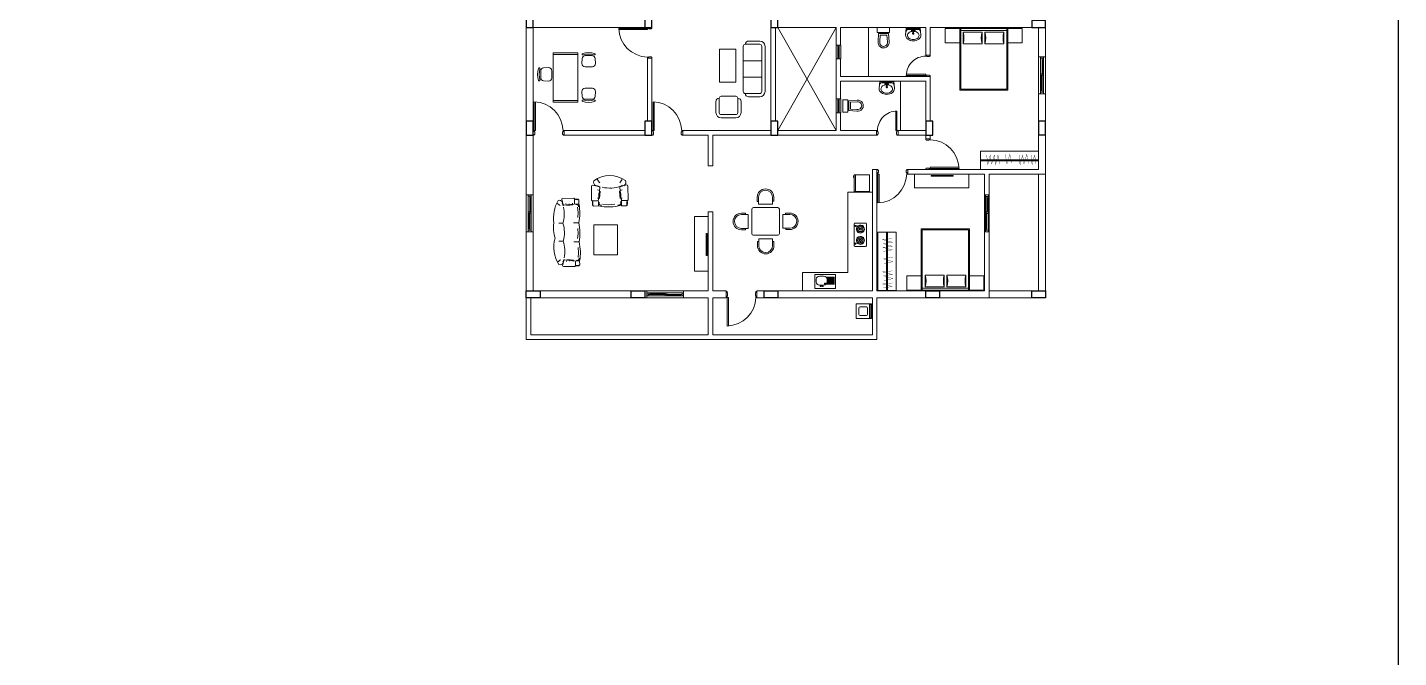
# Model space of a CAD drawing. Header units: inches. Extents: x 1 to 89, y 1 to 111.
# Drawn here: x 43.98 to 88.55, y 56.42 to 76.91 of the extents above; entities that cross this region are included whole.
import ezdxf

# ---------------------------------------------------------------- set-up
doc = ezdxf.new("R2010")
doc.units = ezdxf.units.IN
doc.header["$MEASUREMENT"] = 0
for name, color, linetype, lineweight in [('col', 250, 'Continuous', 25), ('elev 1', 252, 'Continuous', 9), ('forms', 251, 'Continuous', 20), ('FUR', 250, 'Continuous', 9), ('ROAD', 8, 'Continuous', 30), ('walls', 250, 'Continuous', 18)]:
    doc.layers.add(name, color=color, linetype=linetype, lineweight=lineweight)

msp = doc.modelspace()

# ---------------------------------------------------------------- linework, layer by layer
at = {"layer": 'col'}
for points in [[(60.195, 77.357), (60.195, 76.907), (60.425, 76.907), (60.425, 77.357)], [(64.053, 77.357), (64.052, 76.907), (64.282, 76.907), (64.283, 77.357)], [(68.145, 77.357), (68.144, 76.907), (68.374, 76.907), (68.375, 77.357)], [(77.075, 77.137), (76.625, 77.137), (76.625, 76.907), (77.075, 76.907)], [(60.195, 73.857), (60.195, 73.407), (60.425, 73.407), (60.425, 73.857)], [(64.053, 73.857), (64.052, 73.407), (64.282, 73.407), (64.283, 73.857)], [(68.145, 73.857), (68.144, 73.407), (68.374, 73.407), (68.375, 73.857)], [(73.179, 73.857), (73.179, 73.407), (73.409, 73.407), (73.409, 73.857)], [(76.845, 73.862), (76.845, 73.412), (77.075, 73.412), (77.075, 73.862)], [(60.645, 68.112), (60.195, 68.112), (60.195, 68.342), (60.645, 68.342)], [(64.052, 68.112), (63.602, 68.112), (63.602, 68.342), (64.052, 68.342)], [(68.374, 68.112), (67.924, 68.112), (67.924, 68.342), (68.374, 68.342)], [(73.629, 68.112), (73.179, 68.112), (73.179, 68.342), (73.629, 68.342)], [(77.075, 68.112), (76.625, 68.112), (76.625, 68.342), (77.075, 68.342)]]:
    msp.add_lwpolyline(points, close=True, dxfattribs=at)
at = {"layer": 'elev 1'}
for p, q in [((70.265, 76.332), (70.265, 75.882)), ((70.416, 76.332), (70.416, 75.882)), ((76.845, 75.952), (76.845, 74.752)), ((77.074, 75.952), (77.074, 74.752)), ((70.265, 74.582), (70.265, 74.132)), ((70.416, 74.582), (70.416, 74.132)), ((60.195, 70.262), (60.195, 71.462)), ((60.425, 71.462), (60.425, 70.262)), ((75.095, 70.262), (75.095, 71.462)), ((75.245, 71.462), (75.245, 70.262)), ((65.31, 68.342), (64.11, 68.342)), ((65.31, 68.112), (64.11, 68.112))]:
    msp.add_line(p, q, dxfattribs=at)
at = {"layer": 'forms'}
for p, q in [((68.374, 76.907), (70.265, 73.557)), ((68.375, 73.557), (70.265, 76.907))]:
    msp.add_line(p, q, dxfattribs=at)
at = {"layer": 'FUR'}
for p, q in [((64.132, 76.835), (63.2, 76.835)), ((64.132, 76.907), (64.282, 76.907)), ((64.132, 76.874), (64.132, 76.907)), ((64.18, 76.874), (64.132, 76.874)), ((64.18, 76.859), (64.18, 76.874)), ((64.266, 76.859), (64.18, 76.859)), ((64.282, 76.874), (64.266, 76.874)), ((64.266, 76.874), (64.266, 76.859)), ((64.282, 76.907), (64.282, 76.874)), ((71.315, 75.307), (71.315, 76.907)), ((71.604, 76.907), (71.604, 76.743)), ((72.004, 76.907), (71.604, 76.907)), ((71.604, 76.743), (72.004, 76.743)), ((71.633, 76.452), (71.648, 76.709)), ((71.648, 76.709), (71.968, 76.709)), ((71.686, 76.445), (71.699, 76.656)), ((71.699, 76.656), (71.919, 76.656)), ((71.919, 76.656), (71.935, 76.433)), ((71.968, 76.709), (71.988, 76.439)), ((72.004, 76.743), (72.004, 76.907)), ((74.284, 76.867), (73.813, 76.867)), ((73.813, 76.867), (73.813, 76.401)), ((74.284, 74.869), (74.284, 76.867)), ((74.284, 76.867), (75.847, 76.867)), ((74.284, 76.867), (74.284, 76.401)), ((74.284, 76.401), (74.284, 76.867)), ((74.284, 76.803), (75.847, 76.803)), ((74.317, 74.903), (74.317, 76.867)), ((74.395, 76.752), (74.395, 76.376)), ((75.012, 76.752), (74.395, 76.752)), ((75.012, 76.376), (75.012, 76.752)), ((75.101, 76.752), (75.101, 76.376)), ((75.719, 76.752), (75.101, 76.752)), ((75.719, 76.376), (75.719, 76.752)), ((75.814, 76.867), (75.814, 74.903)), ((75.847, 76.867), (75.847, 74.869)), ((76.319, 76.867), (75.847, 76.867)), ((75.847, 76.867), (75.847, 76.401)), ((76.319, 76.401), (76.319, 76.867)), ((67.251, 74.825), (67.251, 76.292)), ((67.318, 76.358), (67.785, 76.358)), ((67.425, 76.465), (67.785, 76.465)), ((67.851, 76.291), (67.851, 74.825)), ((67.958, 76.291), (67.957, 74.825)), ((70.361, 76.332), (70.319, 76.332)), ((70.319, 75.882), (70.319, 76.332)), ((70.341, 75.926), (70.341, 76.288)), ((70.361, 75.882), (70.361, 76.332)), ((73.813, 76.401), (74.284, 76.401)), ((74.395, 76.376), (75.012, 76.376)), ((75.101, 76.376), (75.719, 76.376)), ((75.847, 76.401), (76.319, 76.401)), ((61.875, 76.08), (61.075, 76.08)), ((61.075, 76.08), (61.075, 74.48)), ((61.875, 76.03), (61.075, 76.03)), ((61.875, 74.48), (61.875, 76.08)), ((62.006, 75.735), (62.015, 75.895)), ((62.115, 75.99), (62.336, 75.99)), ((62.436, 75.895), (62.444, 75.735)), ((64.282, 75.941), (64.282, 75.907)), ((66.479, 75.129), (66.48, 76.196)), ((66.48, 76.196), (67.013, 76.195)), ((67.013, 76.195), (67.013, 75.129)), ((67.851, 75.825), (67.251, 75.825)), ((70.319, 75.882), (70.361, 75.882)), ((73.179, 76.007), (73.179, 75.972)), ((73.219, 75.972), (73.179, 75.972)), ((73.219, 75.957), (73.219, 75.972)), ((73.304, 75.957), (73.219, 75.957)), ((73.329, 75.972), (73.304, 75.972)), ((73.304, 75.972), (73.304, 75.957)), ((73.329, 76.007), (73.329, 75.972)), ((76.909, 75.352), (76.909, 75.952)), ((77.009, 75.952), (76.909, 75.952)), ((76.909, 75.952), (76.909, 75.902)), ((76.909, 75.952), (77.009, 75.952)), ((76.909, 75.902), (77.009, 75.902)), ((76.909, 75.902), (77.009, 75.902)), ((76.909, 75.902), (77.009, 75.902)), ((76.959, 75.852), (76.959, 75.902)), ((76.959, 75.852), (77.009, 75.852)), ((76.959, 75.402), (76.959, 75.852)), ((76.974, 75.852), (76.974, 75.402)), ((76.984, 75.852), (76.984, 75.402)), ((76.994, 75.852), (76.994, 75.402)), ((77.009, 75.952), (77.009, 75.852)), ((77.009, 75.902), (77.009, 75.952)), ((77.009, 75.352), (77.009, 75.902)), ((60.665, 75.49), (60.665, 75.269)), ((60.92, 75.599), (60.76, 75.59)), ((61.025, 75.261), (61.025, 75.499)), ((62.345, 75.63), (62.106, 75.63)), ((73.179, 75.382), (72.55, 75.382)), ((73.179, 75.342), (73.179, 75.307)), ((73.219, 75.342), (73.219, 75.357)), ((73.329, 75.342), (73.329, 75.307)), ((76.909, 74.752), (76.909, 75.402)), ((77.009, 75.402), (76.909, 75.402)), ((76.959, 75.352), (76.909, 75.352)), ((76.924, 74.852), (76.924, 75.352)), ((76.934, 74.852), (76.934, 75.352)), ((76.944, 74.852), (76.944, 75.352)), ((76.959, 74.802), (76.959, 75.402)), ((77.009, 75.352), (76.959, 75.352)), ((77.009, 75.352), (77.009, 74.752)), ((60.76, 75.17), (60.92, 75.161)), ((62.345, 74.93), (62.106, 74.93)), ((67.013, 75.129), (66.479, 75.129)), ((67.851, 75.291), (67.251, 75.292)), ((72.363, 75.157), (72.363, 73.557)), ((75.847, 74.869), (74.284, 74.869)), ((75.814, 74.903), (74.317, 74.903)), ((60.497, 73.557), (60.497, 74.489)), ((61.875, 74.53), (61.075, 74.53)), ((61.075, 74.48), (61.875, 74.48)), ((62.006, 74.824), (62.015, 74.664)), ((62.115, 74.57), (62.336, 74.57)), ((62.436, 74.664), (62.444, 74.824)), ((64.354, 73.557), (64.354, 74.489)), ((66.363, 74.138), (66.363, 74.498)), ((66.469, 74.138), (66.469, 74.605)), ((66.536, 74.671), (67.003, 74.671)), ((67.069, 74.604), (67.069, 74.138)), ((67.176, 74.498), (67.176, 74.138)), ((67.784, 74.758), (67.317, 74.758)), ((67.784, 74.651), (67.424, 74.651)), ((70.361, 74.582), (70.319, 74.582)), ((70.319, 74.132), (70.319, 74.582)), ((70.341, 74.176), (70.341, 74.538)), ((70.361, 74.132), (70.361, 74.582)), ((70.646, 74.557), (70.482, 74.557)), ((70.482, 74.557), (70.482, 74.157)), ((70.646, 74.157), (70.646, 74.557)), ((70.679, 74.522), (70.95, 74.542)), ((70.679, 74.202), (70.679, 74.522)), ((70.733, 74.472), (70.955, 74.488)), ((70.733, 74.252), (70.733, 74.472)), ((76.909, 74.852), (76.959, 74.852)), ((76.909, 74.802), (77.009, 74.802)), ((76.909, 74.802), (77.009, 74.802)), ((77.009, 74.752), (76.909, 74.752)), ((77.009, 74.752), (76.909, 74.752)), ((77.009, 74.802), (77.009, 74.752)), ((67.003, 74.071), (66.536, 74.071)), ((70.319, 74.132), (70.361, 74.132)), ((70.482, 74.157), (70.646, 74.157)), ((70.937, 74.186), (70.679, 74.202)), ((70.944, 74.239), (70.733, 74.252)), ((72.204, 73.557), (72.204, 74.186)), ((60.425, 73.557), (60.425, 73.407)), ((60.458, 73.557), (60.425, 73.557)), ((60.458, 73.509), (60.458, 73.557)), ((64.282, 73.557), (64.282, 73.407)), ((64.316, 73.557), (64.282, 73.557)), ((64.316, 73.509), (64.316, 73.557)), ((67.002, 73.964), (66.536, 73.965)), ((71.579, 73.557), (71.614, 73.557)), ((71.614, 73.517), (71.614, 73.557)), ((72.244, 73.557), (72.279, 73.557)), ((60.425, 73.407), (60.458, 73.407)), ((60.473, 73.509), (60.458, 73.509)), ((60.458, 73.407), (60.458, 73.423)), ((60.458, 73.423), (60.473, 73.423)), ((60.473, 73.423), (60.473, 73.509)), ((61.391, 73.407), (61.425, 73.407)), ((64.282, 73.407), (64.316, 73.407)), ((64.33, 73.509), (64.316, 73.509)), ((64.316, 73.407), (64.316, 73.423)), ((64.316, 73.423), (64.33, 73.423)), ((64.33, 73.423), (64.33, 73.509)), ((65.249, 73.407), (65.282, 73.407)), ((71.579, 73.407), (71.614, 73.407)), ((71.629, 73.517), (71.614, 73.517)), ((71.614, 73.407), (71.614, 73.432)), ((71.614, 73.432), (71.629, 73.432)), ((71.629, 73.432), (71.629, 73.517)), ((72.244, 73.517), (72.229, 73.517)), ((72.244, 73.407), (72.279, 73.407)), ((73.179, 73.254), (73.179, 73.287)), ((71.595, 72.137), (71.595, 72.287)), ((71.595, 72.287), (71.628, 72.287)), ((71.628, 72.287), (71.628, 72.271)), ((71.628, 72.271), (71.643, 72.271)), ((71.643, 72.271), (71.643, 72.185)), ((72.561, 72.287), (72.595, 72.287)), ((73.179, 72.321), (73.195, 72.321)), ((73.179, 72.287), (73.179, 72.321)), ((73.329, 72.287), (73.179, 72.287)), ((73.195, 72.321), (73.195, 72.335)), ((73.195, 72.335), (73.281, 72.335)), ((73.281, 72.335), (73.281, 72.321)), ((73.281, 72.321), (73.329, 72.321)), ((73.329, 72.359), (74.261, 72.359)), ((73.329, 72.321), (73.329, 72.287)), ((76.845, 72.607), (74.958, 72.607)), ((76.845, 72.567), (74.958, 72.567)), ((62.549, 71.73), (62.356, 71.78)), ((62.495, 71.769), (62.602, 71.726)), ((63.327, 71.773), (63.221, 71.729)), ((63.274, 71.734), (63.467, 71.786)), ((63.503, 71.75), (63.512, 71.31)), ((70.836, 72.078), (70.836, 72.031)), ((70.846, 72.078), (70.836, 72.078)), ((70.836, 72.031), (70.846, 72.031)), ((70.846, 72.031), (70.846, 72.078)), ((71.347, 72.112), (70.856, 72.112)), ((70.856, 72.112), (70.856, 71.568)), ((70.901, 72.112), (70.901, 71.568)), ((71.347, 71.568), (71.347, 72.112)), ((71.628, 72.137), (71.595, 72.137)), ((71.643, 72.185), (71.628, 72.185)), ((71.628, 72.185), (71.628, 72.137)), ((71.667, 72.137), (71.667, 71.205)), ((72.811, 71.687), (72.811, 72.137)), ((74.579, 71.687), (74.579, 72.137)), ((60.26, 70.866), (60.26, 71.466)), ((60.36, 71.466), (60.26, 71.466)), ((60.26, 71.466), (60.26, 71.416)), ((60.26, 71.466), (60.36, 71.466)), ((60.26, 71.416), (60.36, 71.416)), ((60.26, 71.416), (60.36, 71.416)), ((60.26, 71.416), (60.36, 71.416)), ((60.31, 71.366), (60.31, 71.416)), ((60.31, 71.366), (60.36, 71.366)), ((60.31, 70.916), (60.31, 71.366)), ((60.325, 71.366), (60.325, 70.916)), ((60.335, 71.366), (60.335, 70.916)), ((60.345, 71.366), (60.345, 70.916)), ((60.36, 71.466), (60.36, 71.366)), ((60.36, 71.416), (60.36, 71.466)), ((60.36, 70.866), (60.36, 71.416)), ((61.392, 71.155), (61.349, 71.314)), ((61.378, 71.344), (61.742, 71.351)), ((61.768, 71.324), (61.788, 71.325)), ((61.768, 71.324), (61.769, 71.191)), ((61.788, 71.325), (61.805, 71.326)), ((61.805, 71.326), (61.819, 71.327)), ((61.819, 71.327), (61.83, 71.327)), ((61.83, 71.327), (61.84, 71.327)), ((61.84, 71.327), (61.848, 71.327)), ((61.848, 71.327), (61.855, 71.327)), ((61.855, 71.327), (61.861, 71.326)), ((61.861, 71.326), (61.866, 71.326)), ((61.866, 71.326), (61.871, 71.325)), ((61.871, 71.325), (61.876, 71.324)), ((61.876, 71.324), (61.88, 71.323)), ((61.88, 71.323), (61.884, 71.322)), ((61.884, 71.322), (61.888, 71.321)), ((61.888, 71.321), (61.891, 71.319)), ((61.891, 71.319), (61.894, 71.317)), ((61.894, 71.317), (61.897, 71.315)), ((61.897, 71.315), (61.9, 71.313)), ((61.9, 71.313), (61.903, 71.31)), ((61.903, 71.31), (61.905, 71.307)), ((61.905, 71.307), (61.907, 71.303)), ((61.907, 71.303), (61.908, 71.299)), ((62.32, 71.744), (62.316, 71.303)), ((62.546, 71.359), (62.512, 71.354)), ((62.574, 71.605), (62.516, 71.624)), ((62.56, 71.489), (62.531, 71.484)), ((62.546, 71.309), (62.585, 71.694)), ((62.598, 71.581), (62.575, 71.344)), ((63.227, 71.585), (63.252, 71.348)), ((63.282, 71.313), (63.239, 71.698)), ((63.251, 71.609), (63.309, 71.628)), ((63.266, 71.493), (63.295, 71.488)), ((63.281, 71.363), (63.315, 71.358)), ((63.289, 71.121), (63.288, 71.33)), ((67.703, 71.386), (67.703, 71.251)), ((67.748, 71.387), (67.749, 71.162)), ((68.199, 71.163), (68.198, 71.388)), ((68.243, 71.253), (68.243, 71.388)), ((70.645, 68.942), (70.645, 71.548)), ((71.445, 71.548), (70.645, 71.548)), ((70.856, 71.568), (71.347, 71.568)), ((74.579, 71.687), (72.811, 71.687)), ((75.12, 70.862), (75.12, 71.462)), ((75.22, 71.462), (75.12, 71.462)), ((75.12, 71.462), (75.12, 71.412)), ((75.12, 71.462), (75.22, 71.462)), ((75.12, 71.412), (75.22, 71.412)), ((75.12, 71.412), (75.22, 71.412)), ((75.12, 71.412), (75.22, 71.412)), ((75.17, 71.362), (75.17, 71.412)), ((75.17, 71.362), (75.22, 71.362)), ((75.17, 70.912), (75.17, 71.362)), ((75.185, 71.362), (75.185, 70.912)), ((75.195, 71.362), (75.195, 70.912)), ((75.205, 71.362), (75.205, 70.912)), ((75.22, 71.462), (75.22, 71.362)), ((75.22, 71.412), (75.22, 71.462)), ((75.22, 70.862), (75.22, 71.412)), ((60.26, 70.266), (60.26, 70.916)), ((60.36, 70.916), (60.26, 70.916)), ((60.31, 70.866), (60.26, 70.866)), ((60.275, 70.366), (60.275, 70.866)), ((60.285, 70.366), (60.285, 70.866)), ((60.295, 70.366), (60.295, 70.866)), ((60.31, 70.316), (60.31, 70.916)), ((60.36, 70.866), (60.31, 70.866)), ((60.36, 70.866), (60.36, 70.266)), ((61.36, 71.199), (61.396, 71.111)), ((61.739, 71.162), (61.422, 71.126)), ((61.495, 71.136), (61.479, 71.184)), ((61.515, 71.116), (61.71, 71.137)), ((61.591, 71.148), (61.595, 71.172)), ((61.698, 71.161), (61.702, 71.189)), ((61.858, 71.058), (61.879, 70.902)), ((61.879, 70.902), (61.868, 70.727)), ((61.908, 71.299), (61.909, 71.295)), ((61.909, 71.295), (61.909, 71.29)), ((61.909, 71.29), (61.91, 71.168)), ((62.347, 71.228), (62.346, 71.211)), ((62.346, 71.211), (62.346, 71.196)), ((62.346, 71.196), (62.346, 71.185)), ((62.346, 71.185), (62.347, 71.175)), ((62.348, 71.248), (62.347, 71.228)), ((62.347, 71.175), (62.347, 71.166)), ((62.347, 71.166), (62.348, 71.159)), ((62.349, 71.272), (62.348, 71.248)), ((62.348, 71.159), (62.349, 71.153)), ((62.349, 71.272), (62.51, 71.273)), ((62.349, 71.153), (62.349, 71.147)), ((62.349, 71.147), (62.35, 71.141)), ((62.35, 71.141), (62.352, 71.136)), ((62.352, 71.136), (62.353, 71.131)), ((62.353, 71.131), (62.355, 71.127)), ((62.355, 71.127), (62.357, 71.123)), ((62.357, 71.123), (62.359, 71.119)), ((62.359, 71.119), (62.362, 71.115)), ((62.362, 71.115), (62.365, 71.112)), ((62.365, 71.112), (62.368, 71.109)), ((62.368, 71.109), (62.372, 71.106)), ((62.372, 71.106), (62.376, 71.104)), ((62.376, 71.104), (62.381, 71.103)), ((62.381, 71.103), (62.386, 71.101)), ((62.386, 71.101), (62.392, 71.101)), ((62.392, 71.101), (62.54, 71.102)), ((62.673, 71.166), (62.862, 71.143)), ((62.862, 71.143), (63.075, 71.159)), ((63.438, 71.107), (63.29, 71.106)), ((63.479, 71.278), (63.318, 71.277)), ((63.444, 71.107), (63.438, 71.107)), ((63.449, 71.109), (63.444, 71.107)), ((63.454, 71.11), (63.449, 71.109)), ((63.458, 71.112), (63.454, 71.11)), ((63.462, 71.115), (63.458, 71.112)), ((63.465, 71.118), (63.462, 71.115)), ((63.468, 71.122), (63.465, 71.118)), ((63.471, 71.125), (63.468, 71.122)), ((63.473, 71.129), (63.471, 71.125)), ((63.475, 71.133), (63.473, 71.129)), ((63.477, 71.138), (63.475, 71.133)), ((63.478, 71.142), (63.477, 71.138)), ((63.479, 71.147), (63.478, 71.142)), ((63.479, 71.278), (63.481, 71.254)), ((63.48, 71.153), (63.479, 71.147)), ((63.481, 71.159), (63.48, 71.153)), ((63.481, 71.254), (63.482, 71.234)), ((63.482, 71.166), (63.481, 71.159)), ((63.482, 71.234), (63.483, 71.217)), ((63.483, 71.181), (63.482, 71.173)), ((63.482, 71.173), (63.482, 71.166)), ((63.483, 71.217), (63.483, 71.203)), ((63.483, 71.203), (63.483, 71.191)), ((63.483, 71.191), (63.483, 71.181)), ((67.322, 70.868), (67.187, 70.867)), ((67.322, 70.823), (67.322, 70.868)), ((67.524, 70.992), (67.527, 70.205)), ((68.368, 71.051), (67.58, 71.049)), ((67.703, 71.251), (67.748, 71.252)), ((67.749, 71.162), (68.199, 71.163)), ((68.198, 71.253), (68.243, 71.253)), ((68.427, 70.207), (68.424, 70.995)), ((68.627, 70.872), (68.762, 70.872)), ((68.627, 70.827), (68.627, 70.872)), ((75.12, 70.262), (75.12, 70.912)), ((75.22, 70.912), (75.12, 70.912)), ((75.17, 70.862), (75.12, 70.862)), ((75.135, 70.362), (75.135, 70.862)), ((75.145, 70.362), (75.145, 70.862)), ((75.155, 70.362), (75.155, 70.862)), ((75.17, 70.312), (75.17, 70.912)), ((75.22, 70.862), (75.17, 70.862)), ((75.22, 70.862), (75.22, 70.262)), ((61.39, 70.547), (61.254, 70.547)), ((61.901, 70.55), (61.729, 70.549)), ((62.395, 70.489), (62.395, 69.516)), ((63.162, 70.489), (62.395, 70.489)), ((63.162, 69.516), (63.162, 70.489)), ((65.66, 68.987), (65.66, 70.755)), ((65.66, 70.755), (66.11, 70.755)), ((67.412, 70.823), (67.187, 70.822)), ((67.414, 70.373), (67.412, 70.823)), ((68.537, 70.827), (68.762, 70.827)), ((68.539, 70.377), (68.537, 70.827)), ((70.858, 69.81), (70.858, 70.521)), ((71.224, 70.548), (70.885, 70.548)), ((70.896, 70.468), (70.892, 70.468)), ((70.892, 70.468), (70.892, 70.439)), ((70.892, 70.439), (70.896, 70.439)), ((70.896, 70.439), (70.896, 70.468)), ((70.952, 70.45), (70.956, 70.454)), ((70.978, 70.424), (70.952, 70.45)), ((70.956, 70.454), (70.982, 70.428)), ((70.982, 70.428), (70.978, 70.424)), ((71.153, 70.452), (71.127, 70.425)), ((71.127, 70.425), (71.131, 70.421)), ((71.131, 70.421), (71.157, 70.448)), ((71.157, 70.448), (71.153, 70.452)), ((71.251, 69.81), (71.251, 70.521)), ((60.26, 70.366), (60.31, 70.366)), ((60.26, 70.316), (60.36, 70.316)), ((60.26, 70.316), (60.36, 70.316)), ((60.36, 70.266), (60.26, 70.266)), ((60.36, 70.266), (60.26, 70.266)), ((60.36, 70.316), (60.36, 70.266)), ((61.864, 70.042), (61.883, 70.198)), ((61.883, 70.198), (61.87, 70.374)), ((67.189, 70.372), (67.414, 70.373)), ((67.189, 70.327), (67.324, 70.328)), ((67.324, 70.328), (67.324, 70.373)), ((67.583, 70.149), (68.371, 70.151)), ((67.752, 70.037), (68.202, 70.038)), ((67.753, 69.812), (67.752, 70.037)), ((68.202, 70.038), (68.203, 69.813)), ((68.764, 70.377), (68.539, 70.377)), ((68.629, 70.332), (68.629, 70.377)), ((68.764, 70.332), (68.629, 70.332)), ((70.954, 70.252), (70.981, 70.279)), ((70.958, 70.248), (70.954, 70.252)), ((70.958, 70.083), (70.954, 70.079)), ((70.954, 70.079), (70.981, 70.052)), ((70.985, 70.275), (70.958, 70.248)), ((70.985, 70.056), (70.958, 70.083)), ((70.981, 70.279), (70.985, 70.275)), ((70.981, 70.052), (70.985, 70.056)), ((71.133, 70.276), (71.129, 70.272)), ((71.129, 70.272), (71.156, 70.246)), ((71.129, 70.059), (71.156, 70.085)), ((71.133, 70.055), (71.129, 70.059)), ((71.16, 70.25), (71.133, 70.276)), ((71.16, 70.081), (71.133, 70.055)), ((71.156, 70.246), (71.16, 70.25)), ((71.156, 70.085), (71.16, 70.081)), ((71.901, 68.358), (71.901, 70.245)), ((71.941, 68.358), (71.941, 70.245)), ((73.035, 68.363), (73.035, 70.361)), ((73.035, 70.361), (74.598, 70.361)), ((73.068, 68.363), (73.068, 70.327)), ((73.068, 70.327), (74.565, 70.327)), ((74.565, 70.327), (74.565, 68.363)), ((74.598, 70.361), (74.598, 68.363)), ((75.12, 70.362), (75.17, 70.362)), ((75.12, 70.312), (75.22, 70.312)), ((75.12, 70.312), (75.22, 70.312)), ((75.22, 70.262), (75.12, 70.262)), ((75.22, 70.262), (75.12, 70.262)), ((75.22, 70.312), (75.22, 70.262)), ((61.395, 69.959), (61.259, 69.958)), ((61.917, 69.932), (61.744, 69.931)), ((61.879, 69.424), (61.898, 69.58)), ((61.898, 69.58), (61.885, 69.756)), ((67.707, 69.946), (67.752, 69.947)), ((67.708, 69.811), (67.707, 69.946)), ((68.202, 69.948), (68.247, 69.948)), ((68.247, 69.948), (68.248, 69.813)), ((71.224, 69.783), (70.885, 69.783)), ((70.892, 69.863), (70.892, 69.892)), ((70.892, 69.892), (70.896, 69.892)), ((70.896, 69.863), (70.892, 69.863)), ((70.896, 69.892), (70.896, 69.863)), ((70.978, 69.907), (70.952, 69.881)), ((70.952, 69.881), (70.956, 69.877)), ((70.956, 69.877), (70.982, 69.903)), ((70.982, 69.903), (70.978, 69.907)), ((71.127, 69.906), (71.131, 69.91)), ((71.153, 69.879), (71.127, 69.906)), ((71.131, 69.91), (71.157, 69.883)), ((71.157, 69.883), (71.153, 69.879)), ((61.414, 69.322), (61.373, 69.162)), ((61.382, 69.278), (61.418, 69.366)), ((61.403, 69.133), (61.767, 69.13)), ((61.762, 69.319), (61.444, 69.352)), ((61.517, 69.342), (61.502, 69.294)), ((61.537, 69.363), (61.732, 69.344)), ((61.613, 69.331), (61.617, 69.307)), ((61.721, 69.32), (61.725, 69.292)), ((61.793, 69.157), (61.792, 69.29)), ((61.793, 69.157), (61.812, 69.156)), ((61.812, 69.156), (61.829, 69.155)), ((61.829, 69.155), (61.843, 69.155)), ((61.843, 69.155), (61.854, 69.155)), ((61.854, 69.155), (61.864, 69.155)), ((61.864, 69.155), (61.872, 69.155)), ((61.872, 69.155), (61.879, 69.156)), ((61.879, 69.156), (61.885, 69.156)), ((61.885, 69.156), (61.891, 69.157)), ((61.891, 69.157), (61.896, 69.157)), ((61.896, 69.157), (61.9, 69.158)), ((61.9, 69.158), (61.904, 69.159)), ((61.904, 69.159), (61.908, 69.16)), ((61.908, 69.16), (61.912, 69.162)), ((61.912, 69.162), (61.915, 69.163)), ((61.915, 69.163), (61.918, 69.165)), ((61.918, 69.165), (61.921, 69.168)), ((61.921, 69.168), (61.924, 69.17)), ((61.924, 69.17), (61.927, 69.173)), ((61.927, 69.173), (61.929, 69.176)), ((61.929, 69.176), (61.931, 69.18)), ((61.931, 69.18), (61.932, 69.184)), ((61.933, 69.193), (61.932, 69.314)), ((61.932, 69.184), (61.933, 69.188)), ((61.933, 69.188), (61.933, 69.193)), ((62.395, 69.516), (63.162, 69.516)), ((65.66, 68.987), (66.11, 68.987)), ((70.645, 68.942), (69.179, 68.942)), ((69.179, 68.342), (69.179, 68.942)), ((69.572, 68.421), (69.572, 68.87)), ((69.572, 68.87), (70.244, 68.87)), ((69.94, 68.792), (70.214, 68.792)), ((69.961, 68.758), (70.214, 68.758)), ((69.97, 68.725), (70.214, 68.725)), ((69.975, 68.692), (70.214, 68.692)), ((69.975, 68.659), (70.214, 68.659)), ((70.244, 68.421), (70.244, 68.87)), ((73.035, 68.829), (72.563, 68.829)), ((72.563, 68.829), (72.563, 68.363)), ((73.035, 68.363), (73.035, 68.829)), ((73.781, 68.854), (73.163, 68.854)), ((73.163, 68.854), (73.163, 68.478)), ((73.781, 68.478), (73.781, 68.854)), ((74.487, 68.854), (73.869, 68.854)), ((73.869, 68.854), (73.869, 68.478)), ((74.487, 68.478), (74.487, 68.854)), ((74.598, 68.363), (74.598, 68.829)), ((75.069, 68.829), (74.598, 68.829)), ((74.598, 68.829), (74.598, 68.363)), ((75.069, 68.363), (75.069, 68.829)), ((64.11, 68.277), (64.76, 68.277)), ((64.11, 68.177), (64.11, 68.277)), ((64.11, 68.177), (64.11, 68.277)), ((64.16, 68.277), (64.16, 68.177)), ((64.16, 68.277), (64.16, 68.177)), ((64.16, 68.227), (64.76, 68.227)), ((64.21, 68.277), (64.21, 68.227)), ((64.21, 68.262), (64.71, 68.262)), ((64.21, 68.252), (64.71, 68.252)), ((64.21, 68.242), (64.71, 68.242)), ((64.71, 68.277), (65.31, 68.277)), ((64.71, 68.227), (64.71, 68.277)), ((64.71, 68.177), (64.71, 68.227)), ((64.76, 68.177), (64.76, 68.277)), ((64.76, 68.227), (65.21, 68.227)), ((65.21, 68.212), (64.76, 68.212)), ((65.21, 68.202), (64.76, 68.202)), ((65.21, 68.192), (64.76, 68.192)), ((65.21, 68.227), (65.21, 68.177)), ((65.21, 68.227), (65.26, 68.227)), ((65.26, 68.277), (65.26, 68.177)), ((65.31, 68.277), (65.26, 68.277)), ((65.26, 68.277), (65.26, 68.177)), ((65.26, 68.277), (65.26, 68.177)), ((65.31, 68.177), (65.31, 68.277)), ((65.31, 68.277), (65.31, 68.177)), ((66.694, 68.131), (66.694, 68.323)), ((66.694, 68.323), (66.728, 68.323)), ((66.728, 68.323), (66.728, 68.275)), ((66.728, 68.275), (66.742, 68.275)), ((66.742, 68.275), (66.742, 68.179)), ((70.244, 68.421), (69.572, 68.421)), ((69.94, 68.559), (70.214, 68.559)), ((69.961, 68.592), (70.214, 68.592)), ((69.97, 68.626), (70.214, 68.626)), ((72.563, 68.363), (73.035, 68.363)), ((74.598, 68.427), (73.035, 68.427)), ((74.598, 68.363), (73.035, 68.363)), ((73.163, 68.478), (73.781, 68.478)), ((73.869, 68.478), (74.487, 68.478)), ((74.598, 68.363), (75.069, 68.363)), ((64.71, 68.177), (64.11, 68.177)), ((64.16, 68.177), (64.11, 68.177)), ((64.71, 68.177), (65.26, 68.177)), ((65.31, 68.177), (65.21, 68.177)), ((65.26, 68.177), (65.31, 68.177)), ((66.728, 68.131), (66.694, 68.131)), ((66.742, 68.179), (66.728, 68.179)), ((66.728, 68.179), (66.728, 68.131)), ((66.766, 68.131), (66.766, 67.199)), ((71.412, 67.915), (70.92, 67.915)), ((70.92, 67.915), (70.92, 67.442)), ((71.009, 67.779), (71.009, 67.578)), ((71.251, 67.82), (71.05, 67.82)), ((71.292, 67.578), (71.292, 67.779)), ((71.398, 67.904), (71.35, 67.904)), ((71.35, 67.904), (71.35, 67.452)), ((71.398, 67.452), (71.398, 67.904)), ((71.412, 67.442), (71.412, 67.915)), ((70.92, 67.442), (71.412, 67.442)), ((71.05, 67.537), (71.251, 67.537)), ((71.35, 67.452), (71.398, 67.452))]:
    msp.add_line(p, q, dxfattribs=at)
for points in [[(64.132, 76.874), (63.2, 76.874, 0.396451), (64.132, 75.941, 0.396451)], [(72.526, 76.655, 0.126822), (72.544, 76.586, 0.10607), (72.599, 76.522, 0.085783), (72.677, 76.483, 0.075445), (72.775, 76.468, 0.075445), (72.873, 76.483, 0.085783), (72.951, 76.522, 0.10607), (73.007, 76.586, 0.126822), (73.024, 76.655, 0.045361), (73.022, 76.68, 0.10607)], [(72.528, 76.68, 0.045361), (72.526, 76.655, 0.126822)], [(72.536, 76.753), (72.536, 76.758, -0.414214), (72.619, 76.841), (72.775, 76.841), (72.931, 76.841, -0.414214), (73.014, 76.758), (73.014, 76.753)], [(72.541, 76.82, -0.229741), (72.619, 76.858), (72.931, 76.858, -0.229741), (73.009, 76.82)], [(72.587, 76.646, 0.12971), (72.6, 76.596, 0.10642), (72.642, 76.549, 0.084454), (72.7, 76.52, 0.073566), (72.774, 76.509, 0.073566), (72.848, 76.52, 0.084454), (72.906, 76.549, 0.10642), (72.948, 76.596, 0.12971), (72.961, 76.646, 0.12971), (72.948, 76.696, 0.10642), (72.906, 76.742, 0.084454), (72.848, 76.771, 0.058047), (72.79, 76.782, 0.073566)], [(72.761, 76.782, 0.060302), (72.7, 76.771, 0.084454), (72.642, 76.742, 0.10642), (72.6, 76.696, 0.12971), (72.587, 76.646, 0.12971)], [(72.748, 76.79), (72.756, 76.79, -0.385832), (72.76, 76.786), (72.765, 76.734, 0.270314), (72.785, 76.734), (72.79, 76.786, -0.385832), (72.794, 76.79), (72.802, 76.79)], [(73.179, 75.342), (72.549, 75.342, -0.414214), (73.179, 75.972, 351089175974993.375)], [(71.664, 74.917, 0.126822), (71.682, 74.848, 0.10607), (71.737, 74.785, 0.085783), (71.815, 74.745, 0.075445), (71.913, 74.73, 0.075445), (72.011, 74.745, 0.085783), (72.089, 74.785, 0.10607), (72.144, 74.848, 0.126822), (72.162, 74.917, 0.045361), (72.16, 74.942, 0.10607)], [(71.666, 74.942, 0.045361), (71.664, 74.917, 0.126822)], [(71.674, 75.015), (71.674, 75.02, -0.414214), (71.757, 75.104), (71.913, 75.104), (72.069, 75.104, -0.414214), (72.152, 75.02), (72.152, 75.015)], [(71.679, 75.082, -0.229741), (71.757, 75.12), (72.069, 75.12, -0.229741), (72.147, 75.082)], [(71.725, 74.908, 0.12971), (71.738, 74.858, 0.10642), (71.78, 74.811, 0.084454), (71.838, 74.782, 0.073566), (71.912, 74.771, 0.073566), (71.986, 74.782, 0.084454), (72.044, 74.811, 0.10642), (72.085, 74.858, 0.12971), (72.099, 74.908, 0.12971), (72.085, 74.958, 0.10642), (72.044, 75.004, 0.084454), (71.986, 75.033, 0.058047), (71.928, 75.044, 0.073566)], [(71.898, 75.044, 0.060302), (71.838, 75.033, 0.084454), (71.78, 75.004, 0.10642), (71.738, 74.958, 0.12971), (71.725, 74.908, 0.12971)], [(71.886, 75.052), (71.894, 75.052, -0.385832), (71.898, 75.048), (71.903, 74.996, 0.270314), (71.923, 74.996), (71.928, 75.048, -0.385832), (71.932, 75.052), (71.94, 75.052)], [(60.458, 73.557), (60.458, 74.49, -0.396451), (61.391, 73.557, -0.396451)], [(64.316, 73.557), (64.316, 74.49, -0.396451), (65.249, 73.557, -0.396451)], [(72.244, 73.557), (72.244, 74.187, 0.414214), (71.614, 73.557, -351089175974993.375)], [(73.329, 72.321), (74.262, 72.321, 0.396451), (73.329, 73.254, 0.396451)], [(71.628, 72.137), (71.628, 71.204, 0.396451), (72.561, 72.137, 0.396451)], [(66.728, 68.131), (66.728, 67.198, 0.396451), (67.661, 68.131, 0.396451)]]:
    msp.add_lwpolyline(points, format="xyb", dxfattribs=at)
for points in [[(64.132, 76.874), (64.132, 76.835)], [(72.526, 76.655), (72.547, 76.883), (73.003, 76.883), (73.024, 76.655)], [(72.761, 76.782), (72.717, 76.782), (72.717, 76.798), (72.717, 76.815), (72.775, 76.815), (72.833, 76.815), (72.833, 76.798), (72.833, 76.782), (72.79, 76.782)], [(72.741, 76.706), (72.775, 76.706), (72.809, 76.706)], [(72.802, 76.807), (72.748, 76.807)], [(72.75, 76.798), (72.759, 76.798)], [(72.775, 76.675), (72.775, 76.731)], [(72.8, 76.798), (72.791, 76.798)], [(64.282, 75.941), (64.266, 75.941), (64.266, 75.955), (64.18, 75.955), (64.18, 75.941), (64.132, 75.941), (64.132, 75.907), (64.282, 75.907)], [(73.179, 76.007), (73.329, 76.007)], [(73.179, 75.342), (73.179, 75.382)], [(73.219, 75.342), (73.204, 75.342), (73.179, 75.342)], [(73.329, 75.342), (73.304, 75.342), (73.304, 75.357), (73.219, 75.357)], [(71.664, 74.917), (71.685, 75.145), (72.141, 75.145), (72.162, 74.917)], [(71.898, 75.044), (71.855, 75.044), (71.855, 75.06), (71.855, 75.077), (71.913, 75.077), (71.971, 75.077), (71.971, 75.06), (71.971, 75.044), (71.928, 75.044)], [(71.879, 74.968), (71.913, 74.968), (71.947, 74.968)], [(71.94, 75.069), (71.886, 75.069)], [(71.888, 75.06), (71.897, 75.06)], [(71.913, 74.937), (71.913, 74.993)], [(71.938, 75.06), (71.929, 75.06)], [(73.179, 75.307), (73.329, 75.307)], [(60.458, 73.557), (60.497, 73.557)], [(61.391, 73.407), (61.391, 73.423), (61.377, 73.423), (61.377, 73.509), (61.391, 73.509), (61.391, 73.557), (61.425, 73.557), (61.425, 73.407)], [(64.316, 73.557), (64.354, 73.557)], [(65.249, 73.407), (65.249, 73.423), (65.234, 73.423), (65.234, 73.509), (65.249, 73.509), (65.249, 73.557), (65.282, 73.557), (65.282, 73.407)], [(71.579, 73.557), (71.579, 73.407)], [(72.244, 73.557), (72.204, 73.557)], [(72.244, 73.517), (72.244, 73.532), (72.244, 73.557)], [(72.279, 73.557), (72.279, 73.407)], [(72.244, 73.407), (72.244, 73.432), (72.229, 73.432), (72.229, 73.517)], [(73.179, 73.254), (73.195, 73.254), (73.195, 73.239), (73.281, 73.239), (73.281, 73.254), (73.329, 73.254), (73.329, 73.287), (73.179, 73.287)], [(72.561, 72.287), (72.561, 72.271), (72.547, 72.271), (72.547, 72.185), (72.561, 72.185), (72.561, 72.137), (72.595, 72.137), (72.595, 72.287)], [(73.329, 72.321), (73.329, 72.359)], [(71.628, 72.137), (71.667, 72.137)], [(66.728, 68.131), (66.766, 68.131)]]:
    msp.add_lwpolyline(points, dxfattribs=at)
for points in [[(70.319, 76.288), (70.319, 76.332), (70.361, 76.332), (70.361, 76.288)], [(70.319, 75.882), (70.319, 75.926), (70.361, 75.926), (70.361, 75.882)], [(70.319, 74.538), (70.319, 74.582), (70.361, 74.582), (70.361, 74.538)], [(70.319, 74.132), (70.319, 74.176), (70.361, 74.176), (70.361, 74.132)], [(76.845, 72.287), (76.845, 72.887), (74.958, 72.887), (74.958, 72.287)], [(73.357, 72.098), (74.071, 72.098), (74.071, 72.076), (73.357, 72.076)], [(66.071, 70.209), (66.071, 69.496), (66.049, 69.496), (66.049, 70.209)], [(71.621, 68.358), (72.221, 68.358), (72.221, 70.245), (71.621, 70.245)], [(67.694, 68.131), (67.694, 68.323), (67.661, 68.323), (67.661, 68.275), (67.646, 68.275), (67.646, 68.179), (67.661, 68.179), (67.661, 68.131)]]:
    msp.add_lwpolyline(points, close=True, dxfattribs=at)
at = {"layer": 'FUR', "const_width": 0.01}
for points in [[(75.327, 72.469), (75.323, 72.469), (75.276, 72.756), (75.195, 72.446), (75.16, 72.764)], [(75.412, 72.764), (75.323, 72.469)], [(75.579, 72.469), (75.575, 72.469), (75.528, 72.756), (75.447, 72.446), (75.412, 72.764)], [(75.819, 72.469), (75.765, 72.783)], [(75.974, 72.488), (75.912, 72.779), (75.819, 72.469)], [(76.378, 72.469), (76.374, 72.469), (76.327, 72.756), (76.246, 72.446), (76.211, 72.764)], [(76.525, 72.488), (76.463, 72.779), (76.37, 72.469)], [(76.769, 72.469), (76.765, 72.469), (76.719, 72.756), (76.637, 72.446), (76.603, 72.764)], [(71.803, 69.876), (71.803, 69.88), (72.089, 69.926), (71.779, 70.008), (72.097, 70.042)], [(71.803, 69.624), (71.803, 69.628), (72.089, 69.674), (71.779, 69.756), (72.097, 69.79)], [(72.097, 69.79), (71.803, 69.88)], [(71.803, 69.383), (72.117, 69.438)], [(71.822, 69.228), (72.113, 69.29), (71.803, 69.383)], [(71.803, 68.825), (71.803, 68.829), (72.089, 68.875), (71.779, 68.957), (72.097, 68.992)], [(71.822, 68.678), (72.113, 68.74), (71.803, 68.833)], [(71.803, 68.433), (71.803, 68.437), (72.089, 68.484), (71.779, 68.565), (72.097, 68.6)]]:
    msp.add_lwpolyline(points, dxfattribs=at)
at = {"layer": 'FUR'}
for centre, radius in [((72.734, 76.798), 0.0166), ((72.775, 76.706), 0.0208), ((72.775, 76.706), 0.0166), ((72.817, 76.798), 0.0166), ((71.871, 75.06), 0.0166), ((71.913, 74.968), 0.0208), ((71.913, 74.968), 0.0166), ((71.954, 75.06), 0.0166), ((71.056, 70.35), 0.119), ((71.056, 70.35), 0.0793), ((71.056, 69.981), 0.119), ((71.056, 69.981), 0.0793), ((71.056, 70.35), 0.0396), ((71.056, 69.981), 0.0396), ((71.056, 70.35), 0.0281), ((71.056, 69.981), 0.0281), ((69.758, 68.496), 0.0112), ((69.796, 68.496), 0.00747), ((69.833, 68.496), 0.0112), ((69.908, 68.578), 0.0187)]:
    msp.add_circle(centre, radius, dxfattribs=at)
for centre, radius, start, end in [((73.75, 76.564), 0.672, 343.7398, 16.2602), ((75.657, 76.564), 0.672, 163.7398, 196.2602), ((74.456, 76.564), 0.672, 343.7398, 16.2602), ((76.364, 76.564), 0.672, 163.7398, 196.2602), ((67.318, 76.291), 0.0667, 89.9822, 179.9822), ((67.425, 76.358), 0.107, 89.9822, 179.9822), ((67.784, 76.291), 0.173, 359.9822, 89.9822), ((67.784, 76.291), 0.0667, 359.9822, 89.9822), ((71.81, 76.418), 0.18, 169.0899, 6.6178), ((71.81, 76.418), 0.127, 167.6566, 7.0777), ((62.039, 76.036), 0.025, 107.3656, 287.3656), ((62.115, 75.89), 0.1, 90, 176.8202), ((62.225, 75.44), 0.65, 72.6344, 107.3656), ((62.225, 75.44), 0.6, 72.6344, 107.3656), ((62.336, 75.89), 0.1, 3.1798, 90), ((62.412, 76.036), 0.025, 252.6344, 72.6344), ((61.215, 75.38), 0.65, 162.6344, 197.3656), ((60.619, 75.566), 0.025, 342.6344, 162.6344), ((61.215, 75.38), 0.6, 162.6344, 197.3656), ((60.765, 75.49), 0.1, 93.1798, 180), ((60.925, 75.499), 0.1, 0, 93.1798), ((62.106, 75.73), 0.1, 176.8202, 270), ((62.345, 75.73), 0.1, 270, 3.1798), ((60.619, 75.193), 0.025, 197.3656, 17.3656), ((60.765, 75.269), 0.1, 180, 266.8202), ((60.925, 75.261), 0.1, 266.8202, 0), ((62.106, 74.83), 0.1, 90, 183.1798), ((62.345, 74.83), 0.1, 356.8202, 90), ((62.039, 74.523), 0.025, 72.6344, 252.6344), ((62.115, 74.67), 0.1, 183.1798, 270), ((62.225, 75.12), 0.65, 252.6344, 287.3656), ((62.225, 75.12), 0.6, 252.6344, 287.3656), ((62.336, 74.67), 0.1, 270, 356.8202), ((62.412, 74.523), 0.025, 287.3656, 107.3656), ((66.469, 74.498), 0.107, 89.9822, 179.9822), ((66.536, 74.605), 0.0667, 89.9822, 179.9822), ((67.003, 74.604), 0.0667, 359.9822, 89.9822), ((67.069, 74.498), 0.107, 359.9822, 89.9822), ((67.317, 74.825), 0.0667, 179.9822, 269.9822), ((67.424, 74.758), 0.107, 179.9822, 269.9822), ((67.784, 74.825), 0.173, 269.9822, 359.9822), ((67.784, 74.825), 0.0667, 269.9822, 359.9822), ((70.971, 74.363), 0.18, 259.0899, 96.6178), ((70.971, 74.363), 0.127, 257.6566, 97.0777), ((66.536, 74.138), 0.173, 179.9822, 269.9822), ((66.536, 74.138), 0.0667, 179.9822, 269.9822), ((67.003, 74.138), 0.173, 269.9822, 359.9822), ((67.003, 74.138), 0.0667, 269.9822, 359.9822), ((62.356, 71.744), 0.036, 90.325, 180.325), ((62.532, 71.877), 0.146, 161.4129, 237.0733), ((62.915, 71.192), 0.897, 55.2151, 125.4348), ((62.952, 72.189), 0.496, 205.4689, 223.0316), ((62.866, 72.189), 0.496, 317.6183, 335.1811), ((63.289, 71.881), 0.146, 303.5767, 19.2371), ((63.467, 71.75), 0.036, 0.325, 90.325), ((61.379, 71.314), 0.0297, 90.325, 180.325), ((61.744, 71.326), 0.0245, 354.8134, 94.4354), ((61.826, 71.22), 0.097, 61.2124, 107.3925), ((62.346, 71.301), 0.0297, 176.2146, 275.8366), ((62.51, 71.308), 0.036, 270.325, 0.325), ((62.549, 71.694), 0.036, 0.325, 90.325), ((62.918, 72.884), 1.2, 257.792, 287.8054), ((63.274, 71.698), 0.036, 90.325, 180.325), ((63.318, 71.313), 0.036, 180.325, 270.325), ((63.482, 71.308), 0.0297, 264.8134, 4.4354), ((67.973, 71.387), 0.27, 0.1749, 180.1749), ((67.973, 71.387), 0.225, 0.1749, 180.1749), ((62.279, 70.699), 1.199, 150.9518, 187.3283), ((61.017, 70.818), 0.41, 47.6183, 65.1811), ((61.271, 71.167), 0.12, 33.5767, 109.2371), ((60.444, 70.84), 0.99, 342.8446, 12.858), ((61.422, 71.155), 0.0297, 180.325, 270.325), ((61.739, 71.191), 0.0297, 270.325, 0.325), ((61.84, 71.537), 0.375, 257.7567, 280.7739), ((61.828, 71.083), 0.0665, 352.5402, 109.4026), ((60.335, 70.881), 1.601, 348.0841, 10.3442), ((62.476, 71.203), 0.118, 163.2574, 209.4375), ((62.093, 71.182), 0.454, 349.876, 12.8933), ((62.867, 73.015), 1.941, 260.3057, 282.5658), ((62.643, 71.203), 0.0806, 161.2474, 278.1097), ((63.187, 71.206), 0.0806, 262.5402, 19.4026), ((63.737, 71.191), 0.454, 167.7567, 190.7739), ((63.353, 71.208), 0.118, 331.2124, 17.3925), ((67.188, 70.597), 0.27, 90.1749, 270.1749), ((67.581, 70.992), 0.0562, 90.1749, 180.1749), ((68.368, 70.995), 0.0562, 0.1749, 90.1749), ((68.763, 70.602), 0.27, 270.1749, 90.1749), ((62.281, 70.406), 1.199, 173.3216, 196.8037), ((60.447, 70.245), 0.99, 343.2487, 17.8054), ((60.339, 70.202), 1.601, 350.3057, 12.5658), ((67.188, 70.597), 0.225, 90.1749, 270.1749), ((68.763, 70.602), 0.225, 270.1749, 90.1749), ((70.885, 70.521), 0.0273, 90, 180), ((70.883, 70.454), 0.0104, 149.2024, 180), ((70.883, 70.454), 0.0104, 180, 210.7976), ((70.888, 70.451), 0.0165, 124.796, 149.2024), ((70.888, 70.457), 0.0165, 210.7976, 235.204), ((70.892, 70.446), 0.0224, 106.0581, 124.796), ((70.892, 70.462), 0.0224, 235.204, 253.9419), ((70.894, 70.454), 0.0106, 99.7177, 260.2823), ((70.894, 70.438), 0.0305, 90, 106.0581), ((70.894, 70.469), 0.0305, 253.9419, 270), ((70.894, 70.438), 0.0305, 73.9419, 90), ((70.894, 70.469), 0.0305, 270, 286.0581), ((70.894, 70.454), 0.0106, 279.9102, 80.0898), ((70.896, 70.446), 0.0224, 55.204, 73.9419), ((70.896, 70.462), 0.0224, 286.0581, 304.796), ((70.9, 70.451), 0.0165, 30.7976, 55.204), ((70.9, 70.457), 0.0165, 304.796, 329.2024), ((70.905, 70.454), 0.0104, 0, 30.7976), ((70.905, 70.454), 0.0104, 329.2024, 360), ((71.056, 70.35), 0.13, 152.4796, 149.9329), ((71.224, 70.521), 0.0273, 0, 90), ((62.198, 69.768), 1.104, 164.7006, 211.3199), ((67.583, 70.205), 0.0562, 180.1749, 270.1749), ((68.37, 70.207), 0.0562, 270.1749, 0.1749), ((71.056, 69.981), 0.13, 210.0671, 207.5204), ((60.463, 69.627), 0.99, 347.792, 19.6229), ((60.354, 69.584), 1.601, 350.3057, 12.5658), ((67.978, 69.812), 0.27, 180.1749, 0.1749), ((67.978, 69.812), 0.225, 180.1749, 0.1749), ((70.885, 69.81), 0.0273, 180, 270), ((70.883, 69.877), 0.0104, 149.2024, 180), ((70.883, 69.877), 0.0104, 180, 210.7976), ((70.888, 69.874), 0.0165, 124.796, 149.2024), ((70.888, 69.88), 0.0165, 210.7976, 235.204), ((70.892, 69.869), 0.0224, 106.0581, 124.796), ((70.892, 69.885), 0.0224, 235.204, 253.9419), ((70.894, 69.877), 0.0106, 99.7177, 260.2823), ((70.894, 69.862), 0.0305, 90, 106.0581), ((70.894, 69.893), 0.0305, 253.9419, 270), ((70.894, 69.862), 0.0305, 73.9419, 90), ((70.894, 69.893), 0.0305, 270, 286.0581), ((70.894, 69.877), 0.0106, 279.9102, 80.0898), ((70.896, 69.869), 0.0224, 55.204, 73.9419), ((70.896, 69.885), 0.0224, 286.0581, 304.796), ((70.9, 69.874), 0.0165, 30.7976, 55.204), ((70.9, 69.88), 0.0165, 304.796, 329.2024), ((70.905, 69.877), 0.0104, 0, 30.7976), ((70.905, 69.877), 0.0104, 329.2024, 360), ((71.224, 69.81), 0.0273, 270, 0), ((61.036, 69.655), 0.41, 295.4689, 313.0316), ((61.293, 69.308), 0.12, 251.4129, 327.0733), ((61.403, 69.163), 0.0297, 180.325, 270.325), ((61.444, 69.322), 0.0297, 90.325, 180.325), ((61.762, 69.29), 0.0297, 0.325, 90.325), ((61.768, 69.155), 0.0245, 266.2146, 5.8366), ((61.867, 68.946), 0.375, 79.876, 102.8933), ((61.849, 69.261), 0.097, 253.2574, 299.4375), ((61.849, 69.399), 0.0665, 251.2474, 8.1097), ((69.87, 68.675), 0.254, 159.8705, 200.1295), ((69.702, 68.737), 0.0747, 105.8118, 159.8705), ((69.702, 68.737), 0.0747, 105.8118, 159.8705), ((69.796, 68.406), 0.418, 74.1882, 105.8118), ((69.889, 68.737), 0.0747, 20.1295, 74.1882), ((69.889, 68.737), 0.0747, 20.1295, 74.1882), ((69.721, 68.675), 0.254, 339.8705, 20.1295), ((72.518, 68.666), 0.672, 343.7398, 16.2602), ((74.426, 68.666), 0.672, 163.7398, 196.2602), ((73.225, 68.666), 0.672, 343.7398, 16.2602), ((75.132, 68.666), 0.672, 163.7398, 196.2602), ((69.702, 68.614), 0.0747, 200.1295, 254.1882), ((69.702, 68.614), 0.0747, 200.1295, 254.1882), ((69.796, 68.944), 0.418, 254.1882, 285.8118), ((69.889, 68.614), 0.0747, 285.8118, 339.8705), ((69.889, 68.614), 0.0747, 285.8118, 339.8705), ((71.05, 67.779), 0.0412, 90, 180), ((71.251, 67.779), 0.0412, 0, 90), ((71.05, 67.578), 0.0412, 180, 270), ((71.251, 67.578), 0.0412, 270, 0)]:
    msp.add_arc(centre, radius, start, end, dxfattribs=at)
at = {"layer": 'ROAD'}
msp.add_lwpolyline([(88.548, 111.373), (1.207, 111.373), (1.207, 1.466), (88.548, 1.466)], close=True, dxfattribs=at)
at = {"layer": 'walls'}
for p, q in [((60.195, 82.977), (60.195, 71.466)), ((64.282, 76.907), (64.282, 81.94)), ((68.145, 78.882), (68.145, 73.557)), ((77.074, 77.137), (77.074, 75.952)), ((60.425, 76.907), (60.425, 71.466)), ((64.282, 76.907), (60.425, 76.907)), ((68.295, 76.907), (68.295, 73.857)), ((68.295, 76.907), (70.265, 76.907)), ((70.265, 76.332), (70.265, 76.907)), ((70.415, 76.332), (70.415, 76.907)), ((70.415, 76.907), (73.179, 76.907)), ((73.179, 76.907), (73.179, 76.007)), ((73.329, 76.007), (73.329, 76.907)), ((73.329, 76.907), (76.845, 76.907)), ((76.845, 76.907), (76.845, 75.952)), ((77.074, 76.907), (77.075, 76.907)), ((70.415, 76.332), (70.265, 76.332)), ((64.132, 75.907), (64.132, 73.857)), ((64.282, 75.907), (64.132, 75.907)), ((64.282, 73.407), (64.282, 75.907)), ((70.265, 74.582), (70.265, 75.882)), ((70.415, 75.882), (70.265, 75.882)), ((70.415, 75.307), (70.415, 75.882)), ((73.329, 76.007), (73.179, 76.007)), ((76.845, 75.952), (77.074, 75.952)), ((73.329, 75.307), (70.415, 75.307)), ((70.415, 74.582), (70.415, 75.157)), ((70.415, 75.157), (73.195, 75.157)), ((73.179, 75.157), (73.179, 73.557)), ((73.329, 73.857), (73.329, 75.307)), ((70.415, 74.582), (70.265, 74.582)), ((76.845, 74.752), (76.845, 72.287)), ((76.845, 74.752), (77.074, 74.752)), ((77.074, 74.752), (77.074, 72.137)), ((70.265, 73.557), (70.265, 74.132)), ((70.415, 74.132), (70.265, 74.132)), ((70.415, 73.557), (70.415, 74.132)), ((64.052, 73.557), (61.425, 73.557)), ((61.425, 73.407), (61.425, 73.557)), ((65.282, 73.407), (65.282, 73.557)), ((68.145, 73.557), (65.282, 73.557)), ((70.265, 73.557), (68.375, 73.557)), ((71.579, 73.557), (70.415, 73.557)), ((71.579, 73.557), (71.579, 73.407)), ((72.279, 73.557), (72.279, 73.407)), ((73.179, 73.557), (72.279, 73.557)), ((64.282, 73.407), (61.425, 73.407)), ((66.11, 73.407), (65.282, 73.407)), ((66.11, 72.407), (66.11, 73.407)), ((66.26, 72.407), (66.26, 73.407)), ((71.579, 73.407), (66.26, 73.407)), ((73.329, 73.407), (72.279, 73.407)), ((73.179, 73.407), (73.179, 73.287)), ((73.179, 73.287), (73.329, 73.287)), ((73.329, 73.287), (73.329, 73.407)), ((66.26, 72.407), (66.11, 72.407)), ((71.445, 72.287), (71.595, 72.287)), ((71.445, 72.287), (71.445, 68.342)), ((71.595, 72.287), (71.595, 68.342)), ((72.595, 72.287), (72.595, 72.137)), ((72.595, 72.287), (76.845, 72.287)), ((75.095, 72.137), (72.595, 72.137)), ((75.095, 71.462), (75.095, 72.137)), ((75.245, 71.462), (75.245, 72.137)), ((77.075, 72.137), (75.245, 72.137)), ((76.845, 72.137), (76.845, 68.342)), ((77.075, 72.137), (77.075, 68.112)), ((60.425, 71.466), (60.195, 71.466)), ((75.095, 71.462), (75.245, 71.462)), ((66.11, 68.342), (66.11, 70.907)), ((66.26, 70.907), (66.11, 70.907)), ((66.26, 68.342), (66.26, 70.907)), ((60.195, 70.266), (60.195, 68.112)), ((60.425, 70.266), (60.195, 70.266)), ((60.425, 70.266), (60.425, 68.342)), ((75.095, 68.342), (75.095, 70.262)), ((75.095, 70.262), (75.245, 70.262)), ((75.245, 68.112), (75.245, 70.262)), ((60.425, 68.342), (64.11, 68.342)), ((64.11, 68.112), (64.11, 68.342)), ((65.31, 68.342), (66.11, 68.342)), ((65.31, 68.112), (65.31, 68.342)), ((66.26, 68.342), (66.694, 68.342)), ((66.694, 68.342), (66.694, 68.112)), ((67.694, 68.342), (67.924, 68.342)), ((67.694, 68.342), (67.694, 68.112)), ((68.374, 68.342), (71.445, 68.342)), ((71.595, 68.342), (75.095, 68.342)), ((75.245, 68.342), (76.845, 68.342)), ((60.195, 66.762), (60.195, 68.112)), ((60.345, 68.112), (64.11, 68.112)), ((60.345, 66.912), (60.345, 68.112)), ((65.31, 68.112), (66.11, 68.112)), ((66.11, 66.912), (66.11, 68.112)), ((66.26, 68.112), (66.694, 68.112)), ((66.26, 66.912), (66.26, 68.112)), ((67.694, 68.112), (67.924, 68.112)), ((68.374, 68.112), (71.445, 68.112)), ((71.445, 68.112), (71.445, 66.912)), ((71.595, 68.112), (75.245, 68.112)), ((71.595, 68.112), (71.595, 66.762)), ((75.245, 68.112), (77.075, 68.112)), ((66.11, 66.912), (60.345, 66.912)), ((71.445, 66.912), (66.26, 66.912)), ((71.595, 66.762), (60.195, 66.762))]:
    msp.add_line(p, q, dxfattribs=at)

doc.saveas('drawing.dxf')
